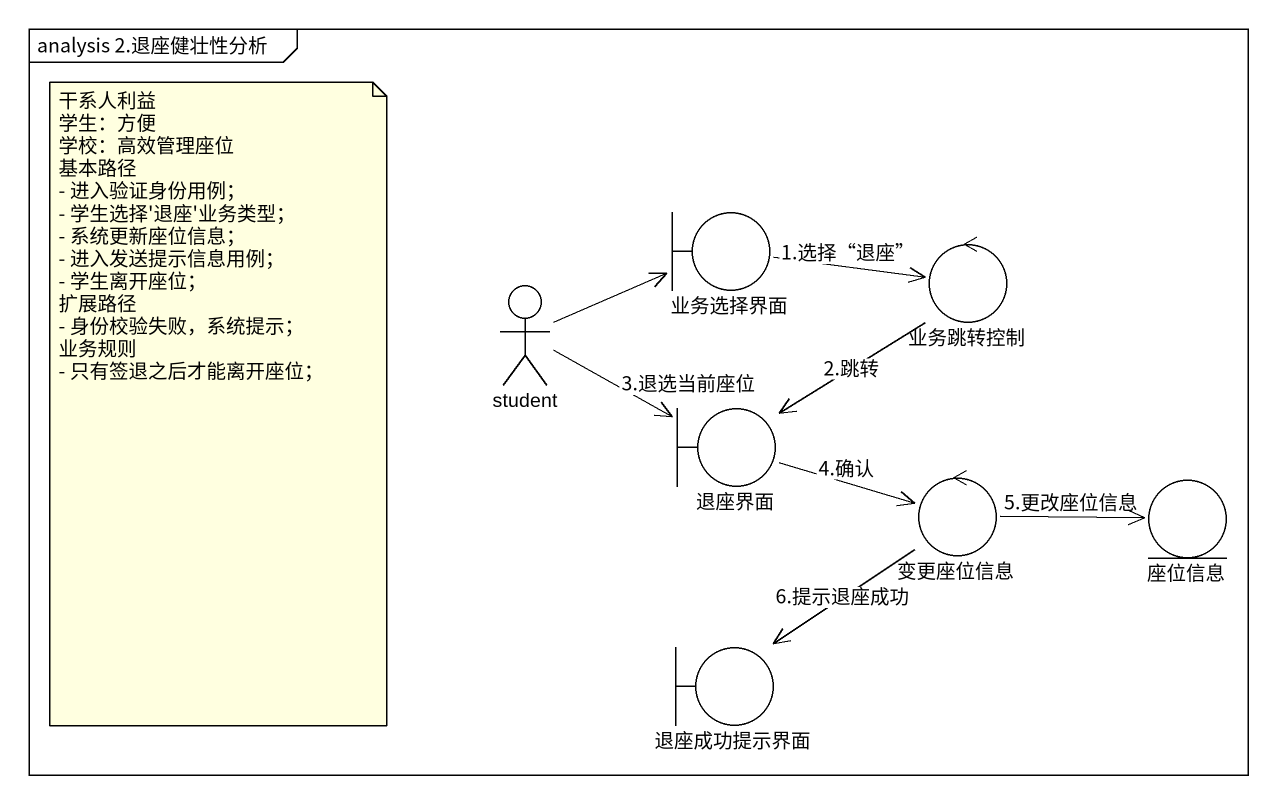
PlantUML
@startuml
mainframe analysis 2.退座健壮性分析
boundary 业务选择界面
control 业务跳转控制
actor student
boundary 退座界面
control 变更座位信息
entity 座位信息
boundary 退座成功提示界面
业务选择界面 -right-> 业务跳转控制 : 1.选择“退座”
业务跳转控制 --> 退座界面 : 2.跳转
student -right-> 业务选择界面
student -right-> 退座界面 : 3.退选当前座位
退座界面 -right-> 变更座位信息 : 4.确认
变更座位信息 -right-> 座位信息 : 5.更改座位信息
变更座位信息 --> 退座成功提示界面 : 6.提示退座成功
note as N1
  干系人利益
  学生：方便
  学校：高效管理座位
  基本路径
  - 进入验证身份用例；
  - 学生选择'退座'业务类型；
  - 系统更新座位信息；
  - 进入发送提示信息用例；
  - 学生离开座位；
  扩展路径
  - 身份校验失败，系统提示；
  业务规则
  - 只有签退之后才能离开座位；
end note
@enduml
